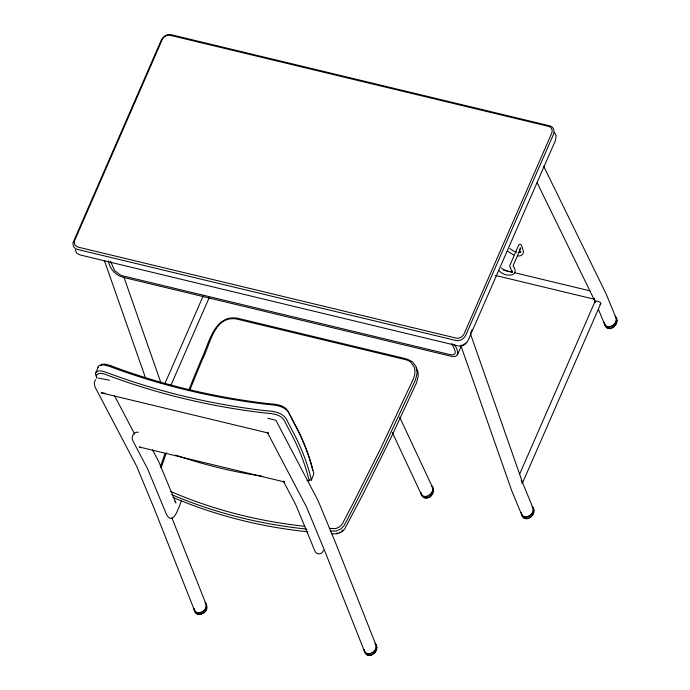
<?xml version="1.0" encoding="UTF-8"?>
<svg xmlns="http://www.w3.org/2000/svg" width="690" height="690" viewBox="0 0 690 690"><rect width="100%" height="100%" fill="white"/><g stroke="black" fill="none" stroke-linecap="round" stroke-linejoin="round"><path stroke-width="1.03" d="M519.915 248.78L520.872 247.865L513.058 265.745C520.907 276.888 504.468 277.656 499.163 270.609M501.285 267.858C504.045 270.42 509.263 272.705 512.014 271.42L511.402 271.86L512.325 270.963L511.695 272.024L511.902 271.187L511.98 271.998L509.677 265.771L518.785 244.907C521.683 241.724 522.727 249.892 523.468 251.686C523.641 254.636 520.51 256.361 517.871 255.964M421.719 495.299L420.641 492.255C422.573 502.001 437.115 492.669 431.612 485.743C438.021 491.849 426.584 503.433 421.719 495.299L392.351 432.561M171.905 517.854L206.5 605.294C209.518 613.686 194.399 618.861 194.037 608.649C195.882 618.128 210.459 609.261 205.111 602.37L205.784 604.086M364.665 651.257L363.992 649.549C365.838 659.028 380.414 650.17 375.067 643.27C381.26 649.514 369.849 660.649 364.993 652.697L324.498 550.335L306.645 507.245L267.28 432.285L268.341 433.053L101.223 392.834L105.078 393.248M521.131 512.713C522.977 522.261 537.476 513.222 532.128 506.357C538.442 512.523 527.125 523.995 522.201 515.956L511.601 490.366L460.937 345.794M605.234 325.835L604.164 322.584C606.01 332.132 620.508 323.101 615.161 316.227C621.474 322.403 610.158 333.874 605.234 325.835L598.359 309.241M521.882 483.259L522.382 483.285L600.904 303.324C600.774 301.832 594.263 299.702 595.643 302.056M309.396 479.955L311.388 480.05L313.881 473.849A747.443 300.805 14.1 0 0 298.632 431.785L288.515 412.284C283.918 405.651 274.741 404.97 267.444 404.418A715.254 617.662 -27.7 0 1 109.65 366.45L103.802 364.855L99.084 365.433L95.608 372.945L95.651 374.851L97.014 377.861M97.997 367.632L98.101 366.744M522.382 483.285L522.054 482.051M160.261 467.216L165.022 453.485M161.219 467.579L166.325 452.847M108.313 260.984C109.788 269.022 115.791 275.638 123.726 277.458L450.527 356.109C460.118 358.662 458.591 350.261 454.184 344.224M164.919 383.562L203.214 295.881M170.784 385.589L209.113 297.83M181.453 500.94C179.555 504.571 173.587 527.238 166.575 514.636L147.66 468.976L132.98 441.031C130.746 437.132 133.532 431.362 138.388 432.216M457.41 354.902L461.291 346.026M470.709 332.787L472.003 329.837M519.536 474.349L595.254 300.952M95.608 372.945C98.109 369.003 103.94 371.703 107.416 372.755A712.718 615.471 -27.7 0 0 264.649 410.602C272.032 411.162 281.365 411.766 286.014 418.485L296.148 437.995A747.443 300.805 14.1 0 1 311.388 480.05M520.502 251.867L520.165 252.644L519.432 249.677M95.513 379.716L94.219 382.924L94.961 386.874L136.689 466.337L154.543 509.427L195.037 611.797M323.455 550.353C322.109 554.976 315.71 555.096 314.597 550.266L295.682 504.597L283.374 481.172L284.435 481.93L139.251 446.991L141.226 447.456M600.757 303.816L599.886 304.652M465.862 342.921L466.414 342.231M520.795 251.583L519.872 252.48L520.484 252.04L518.276 252.419M342.939 530.041L341.559 531.266M100.412 365.303C103.345 362.837 107.64 364.769 110.823 365.752M465.25 343.551L463.085 344.966L460.73 345.518M339.195 532.551L340.006 532.206M98.48 378.103L109.667 380.285M307.007 480.628L309.137 480.74L308.464 477.903A745.709 300.107 14.1 0 0 294.078 439.383L283.97 419.917C279.761 413.819 271.213 413.543 264.589 412.965A713.986 616.567 -27.7 0 1 107.079 375.058C103.905 373.195 94.237 371.703 96.738 378.103M329.716 528.342L333.995 528.575A7.021 5.874 -22.5 0 0 336.496 528.298L339.687 526.746L342.214 524.072L353.384 502.829L380.949 447.965L413.396 378.845L414.742 374.592L414.957 370.444L414.035 366.632L410.723 362.129A14.085 11.782 -22.5 0 0 405.53 359.654L236.282 318.927C213.943 315.58 210.122 344.974 202.653 358.912A1865.579 1561.047 -22.5 0 0 189.992 389.747M330.139 530.946L336.047 531.033L340.998 528.894L344.06 525.659L348.217 517.897L382.916 449.337L415.406 380.112L417.148 373.187L416.087 366.701L412.396 361.689L406.652 358.947L237.3 318.185C213.874 314.45 208.785 344.353 201.385 359.447A1867.692 1562.816 -22.5 0 0 188.715 390.316M331.26 533.655L336.142 533.862L339.221 533.198L342.119 531.611L344.534 529.273L363.527 493.195L390.713 438.254L416.527 382.821L418.269 375.895L417.873 371.462L416.251 367.529M261.795 476.178C232.53 471.796 203.662 464.724 175.674 455.124M503.226 269.971L512.636 272.231M514.723 272.74L589.993 290.852M495.429 275.431L594.728 299.331M267.798 418.338L275.802 420.27L276.19 420.874L318.012 500.5L335.944 543.798L376.455 646.194M516.577 252.143L512.929 250.72L509.755 248.469M513.636 254.946L507.624 251.22M554.355 132.394L556.149 135.421L555.502 140.329L468.251 340.118C466.673 343.93 462.395 346.932 458.186 345.932L79.635 254.826L76.607 253.058L75.305 249.711M521.183 480.689L521.666 481.396M174.932 501.173L175.89 502.967L159.019 462.24L152.576 449.966M114.6 395.888L134.576 433.924M543.634 166.135L606.018 293.664L616.619 319.254M537.139 182.738L595.505 302.341M399.7 417.243L433.079 488.555M432.682 488.46L433.423 490.029M432.621 490.055L433.355 491.625M432.147 491.677L432.88 493.247M431.302 493.203L432.035 494.782M430.137 494.54L430.871 496.119M428.74 495.593L429.473 497.162M427.196 496.283L427.938 497.861M425.627 496.576L426.36 498.145M424.117 496.446L424.85 498.016M422.789 495.894L423.522 497.464M421.719 494.972L422.453 496.541M616.196 318.892L616.946 320.695M616.118 320.462L616.86 322.264M615.627 322.049L616.377 323.852M614.764 323.55L615.514 325.352M613.591 324.852L614.341 326.663M612.185 325.878L612.936 327.69M610.65 326.56L611.4 328.362M609.072 326.836L609.822 328.647M607.571 326.698L608.321 328.509M606.251 326.154L607.002 327.966M605.199 325.249L605.949 327.051M533.586 509.384L523.037 483.914L470.373 333.606M533.163 509.013L533.913 510.824M533.085 510.583L533.827 512.394M532.594 512.17L533.344 513.981M531.731 513.67L532.482 515.482M530.558 514.982L531.309 516.784M529.152 516.008L529.903 517.811M527.617 516.681L528.368 518.492M526.039 516.965L526.789 518.768M524.547 516.827L525.288 518.63M451.803 343.499C452.519 346.139 458.816 354.341 452.45 354.841A7.15 2.958 23.6 0 1 449.802 354.557L123.182 275.948A7.15 2.958 23.6 0 1 120.207 274.879L114.661 270.678L110.555 261.372M523.218 516.284L523.969 518.095M522.166 515.37L522.917 517.181M376.11 645.918L376.783 647.634M376.024 647.479L376.697 649.187M375.533 649.057L376.205 650.765M374.661 650.541L375.343 652.248M373.488 651.834L374.161 653.542M372.074 652.852L372.747 654.56M370.521 653.516L371.194 655.224M368.934 653.792L369.607 655.5M367.425 653.646L368.098 655.362M366.097 653.102L366.77 654.819M365.036 652.197L365.709 653.904M206.155 605.018L206.828 606.734M206.069 606.579L206.75 608.287M205.577 608.149L206.25 609.865M204.714 609.641L205.387 611.349M203.533 610.935L204.206 612.642M202.118 611.944L202.791 613.66M200.566 612.616L201.239 614.324M198.979 612.884L199.651 614.6M197.469 612.746L198.151 614.454M196.141 612.202L196.814 613.919M195.08 611.297L195.753 613.005M123.924 277.199L160.942 382.821M104.526 260.941L145.625 378.224M594.133 298.278L594.332 298.865M312.208 468.596L312.656 470.485M521.873 514.516L522.201 515.956M110.823 365.752A713.986 616.567 -27.7 0 0 268.332 403.659C274.948 404.237 283.504 404.513 287.713 410.61L297.821 430.077A745.709 300.107 14.1 0 1 309.267 458.238M309.543 459.109A745.709 300.107 14.1 0 1 311.311 465.164M311.544 466.017A745.709 300.107 14.1 0 1 311.992 467.742M306.74 529.109A485.381 406.151 -22.5 0 1 243.475 518.311L243.354 518.276A484.966 405.798 -22.5 0 1 171.862 494.695M307.861 531.817A485.381 406.151 -22.5 0 1 244.596 521.028L244.484 520.993A484.966 405.798 -22.5 0 1 172.992 497.404M304.816 526.315A483.733 404.771 -22.5 0 1 243.812 515.784A483.405 404.495 -22.5 0 1 170.525 491.418M337.539 532.999A7.021 5.874 -22.5 0 1 336.72 533.085M73.183 242.302C72.433 245.304 74.201 248.849 77.392 249.409L455.935 340.506C460.144 341.515 464.422 338.505 466 334.693L553.251 134.904C555.071 131.609 553.76 126.529 549.697 125.813L171.155 34.707C166.946 33.706 162.667 36.717 161.089 40.529L73.183 242.302M74.296 241.353L74.822 245.019L77.694 247.02L456.185 338.109C459.575 338.945 463.033 336.513 464.284 333.425L551.5 133.705C552.992 131.057 551.94 126.943 548.645 126.391L170.154 35.302C166.764 34.466 163.314 36.898 162.064 39.986L74.296 241.353"/></g></svg>
